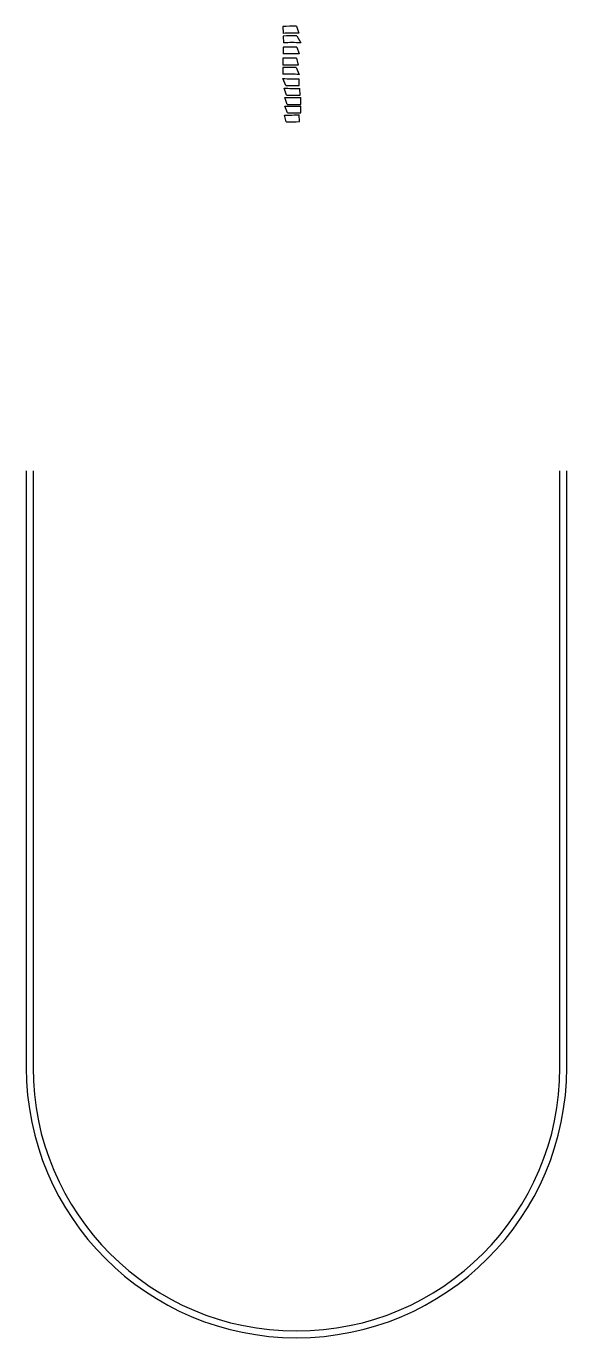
# Model space of a CAD drawing. Extents: x -1889 to 1438, y -977 to 1122.
# Drawn here: x -931 to -692, y 404 to 984 of the extents above; entities that cross this region are included whole.
import ezdxf

# ---------------------------------------------------------------- set-up
doc = ezdxf.new("R2010")
doc.units = 0
doc.header["$LTSCALE"] = 12
doc.header["$MEASUREMENT"] = 0
doc.layers.add('SHELL', color=40, linetype='CONTINUOUS')

msp = doc.modelspace()

# ---------------------------------------------------------------- linework, layer by layer
at = {"layer": 'SHELL'}
for p, q in [((-817.39037, 984.08436), (-817.23859, 981.0882)), ((-811.39232, 984.23739), (-810.35791, 981.23323)), ((-817.23646, 979.91601), (-817.13711, 976.91765)), ((-817.20457, 974.98678), (-817.20457, 971.98678)), ((-811.23666, 979.96411), (-809.42046, 976.91765)), ((-811.20457, 974.98678), (-810.11266, 971.98678)), ((-817.40008, 970.05731), (-817.40008, 967.05731)), ((-811.40008, 970.05731), (-810.59623, 967.05731)), ((-817.44036, 966.03092), (-817.39344, 963.03129)), ((-811.44063, 965.97413), (-810.10586, 962.91728)), ((-816.11992, 958.04749), (-817.33124, 961.09897)), ((-810.1202, 957.98912), (-810.16634, 960.98877)), ((-815.79205, 953.79958), (-816.86362, 956.84506)), ((-815.45832, 949.6752), (-816.55023, 952.6752)), ((-809.79235, 953.73943), (-809.83759, 956.73909)), ((-809.45832, 949.6752), (-809.45832, 952.6752)), ((-815.38696, 945.86798), (-816.47887, 948.86798)), ((-809.38696, 945.86798), (-809.38696, 948.86798)), ((-815.97444, 941.95113), (-816.65399, 944.95881)), ((-809.97531, 942.05363), (-810.10185, 945.05096))]:
    msp.add_line(p, q, dxfattribs=at)
for points in [[(-811.39232, 984.23739, 0.01255428), (-817.39037, 984.08436)], [(-810.35791, 981.23323, 0.014771918), (-817.23859, 981.0882)], [(-811.23666, 979.96411, 0.01255428), (-817.23646, 979.91601, 0.01255428)], [(-809.42046, 976.91765, 0.016563863), (-817.13711, 976.91765, 0.016563863)], [(-811.44063, 965.97413, 0.01255428), (-817.44036, 966.03092)], [(-810.10586, 962.91728, 0.015644315), (-817.39344, 963.03129)], [(-817.33124, 961.09897, 0.015380791), (-810.16634, 960.98877)], [(-816.11992, 958.04749, 0.01255428), (-810.1202, 957.98912)], [(-816.86362, 956.84506, 0.015082454), (-809.83759, 956.73909)], [(-815.79205, 953.79958, 0.01255428), (-809.79235, 953.73943)], [(-816.65399, 944.95881, 0.014064557), (-810.10185, 945.05096)], [(-815.97444, 941.95113, 0.01255428), (-809.97531, 942.05363)], [(-930.8444, 787.58698), (-930.8444, 523.58698, 1), (-691.8444, 523.58698), (-691.8444, 787.58698)], [(-927.8444, 787.58698), (-927.8444, 523.58698, 1), (-694.8444, 523.58698), (-694.8444, 787.58698)]]:
    msp.add_lwpolyline(points, format="xyb", dxfattribs=at)
for points in [[(-811.20457, 974.98678), (-817.20457, 974.98678)], [(-811.40008, 970.05731), (-817.40008, 970.05731)], [(-810.11266, 971.98678), (-817.20457, 971.98678)], [(-810.59623, 967.05731), (-817.40008, 967.05731)], [(-816.55023, 952.6752), (-809.45832, 952.6752)], [(-816.47887, 948.86798), (-809.38696, 948.86798)], [(-815.45832, 949.6752), (-809.45832, 949.6752)], [(-815.38696, 945.86798), (-809.38696, 945.86798)]]:
    msp.add_lwpolyline(points, dxfattribs=at)

doc.saveas('drawing.dxf')
